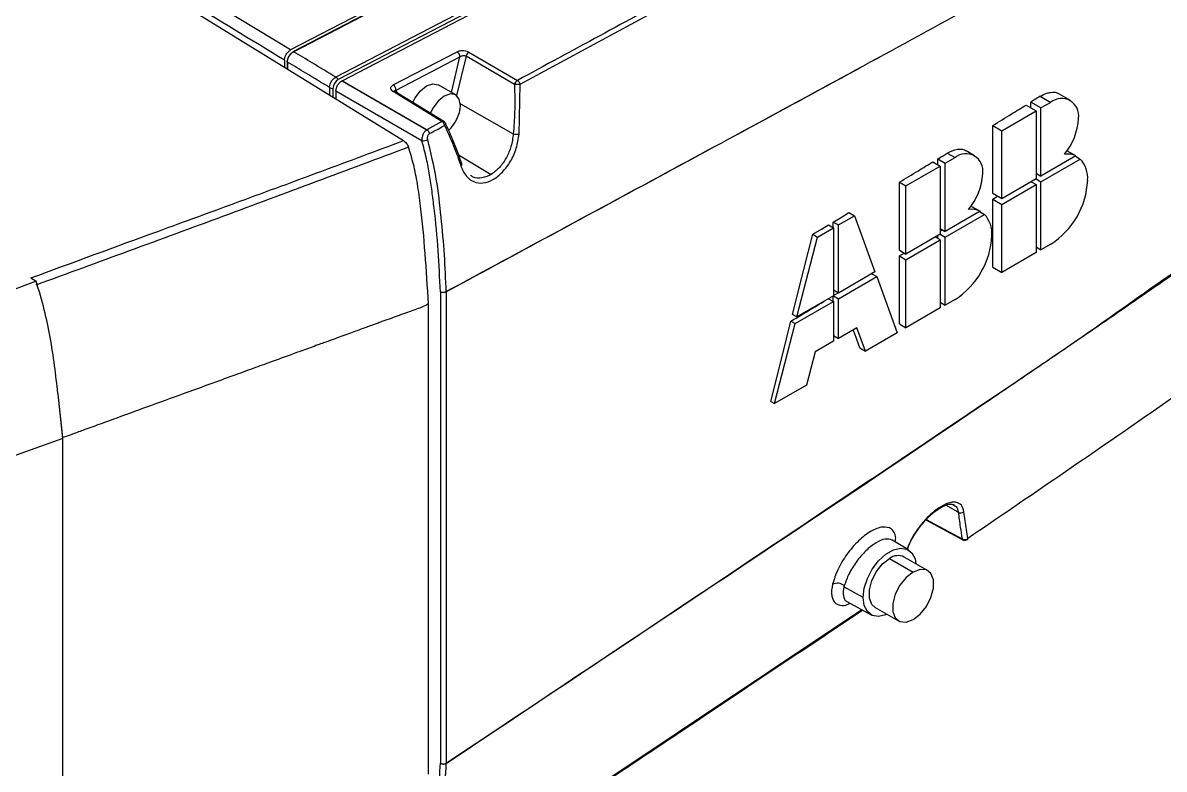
# Model space of a CAD drawing. Header units: millimetres. Extents: x -356 to 237, y 0 to 365.
# Drawn here: x -208.95 to -203.54, y 265.22 to 268.76 of the extents above; entities that cross this region are included whole.
import ezdxf

# ---------------------------------------------------------------- set-up
doc = ezdxf.new("R2010")
doc.units = ezdxf.units.MM

msp = doc.modelspace()

# ---------------------------------------------------------------- linework, layer by layer
at = {"color": 7, "linetype": 'Continuous', "lineweight": 25}
for p, q in [((-202.9495, 270.8507), (-207.4675, 268.4998)), ((-202.937, 270.839), (-207.455, 268.4881)), ((-207.4373, 268.483), (-202.9379, 270.8206)), ((-207.667, 268.6204), (-205.2348, 269.886)), ((-205.961, 269.5234), (-207.6809, 268.6285)), ((-205.9509, 269.5143), (-207.6675, 268.6211)), ((-206.5935, 268.4661), (-204.8231, 269.4258)), ((-208.5617, 269.0741), (-207.1462, 268.1989)), ((-207.6809, 268.6285), (-208.1899, 268.9369)), ((-207.6667, 268.6206), (-207.6675, 268.6211)), ((-207.1945, 268.4628), (-206.8918, 268.62)), ((-207.7101, 268.5795), (-207.7101, 268.5475)), ((-207.6967, 268.5721), (-207.6967, 268.5392)), ((-207.6962, 268.5715), (-207.6962, 268.5389)), ((-207.1815, 268.4384), (-206.8789, 268.5957)), ((-206.9193, 268.4272), (-206.8789, 268.5957)), ((-206.8498, 268.5994), (-206.8947, 268.4126)), ((-206.6202, 268.4653), (-206.8498, 268.5994)), ((-206.8359, 268.6185), (-206.6062, 268.4845)), ((-207.0364, 268.2496), (-207.4387, 268.4823)), ((-207.4373, 268.483), (-207.035, 268.2504)), ((-206.8988, 268.4154), (-206.9823, 268.4636)), ((-206.5987, 268.23), (-206.5935, 268.4661)), ((-207.4974, 268.4513), (-207.4974, 268.416)), ((-207.4803, 268.4457), (-207.4803, 268.4054)), ((-207.4665, 268.4341), (-207.4665, 268.3969)), ((-207.0585, 268.1981), (-207.4665, 268.4341)), ((-207.1958, 268.4315), (-207.1972, 268.4324)), ((-206.964, 268.2893), (-207.1958, 268.4315)), ((-207.1865, 268.432), (-207.1871, 268.4324)), ((-206.9547, 268.2897), (-207.1865, 268.432)), ((-207.1815, 268.4384), (-207.1793, 268.4276)), ((-204.1287, 268.4092), (-204.0789, 268.3804)), ((-203.9863, 268.3896), (-204.0405, 268.4209)), ((-206.8766, 268.3732), (-206.6259, 268.2317)), ((-204.1963, 268.3676), (-204.1487, 268.3401)), ((-204.1738, 268.3546), (-204.1738, 268.3815)), ((-204.1255, 268.3536), (-204.1738, 268.3815)), ((-204.0789, 268.3804), (-204.1255, 268.3536)), ((-204.1255, 268.0311), (-204.1255, 268.3536)), ((-204.3116, 268.2461), (-204.1487, 268.3401)), ((-204.1487, 268.3401), (-204.1487, 268.0176)), ((-207.0364, 268.2496), (-207.035, 268.2504)), ((-206.964, 268.2893), (-207.035, 268.2504)), ((-206.9542, 268.2894), (-206.9547, 268.2897)), ((-204.3544, 267.9483), (-204.3544, 268.2708)), ((-204.3544, 268.2708), (-204.3116, 268.2461)), ((-204.3116, 267.9236), (-204.3116, 268.2461)), ((-204.5695, 268.1397), (-204.5327, 268.1185)), ((-204.4402, 268.1276), (-204.4805, 268.1509)), ((-203.9602, 268.1265), (-204.0024, 268.1508)), ((-206.8852, 268.1319), (-206.7301, 268.0392)), ((-204.6376, 268.0984), (-204.6026, 268.0781)), ((-204.6149, 268.0853), (-204.6149, 268.1121)), ((-204.6149, 268.1121), (-204.5793, 268.0916)), ((-204.5793, 268.0916), (-204.5327, 268.1185)), ((-204.5793, 267.7691), (-204.5793, 268.0916)), ((-203.9602, 268.1265), (-204.1255, 268.0311)), ((-204.1255, 268.0042), (-203.9393, 268.1117)), ((-203.9625, 268.1251), (-203.9393, 268.1117)), ((-204.7655, 267.9841), (-204.6026, 268.0781)), ((-204.6026, 268.0781), (-204.6026, 267.7556)), ((-204.1487, 268.0445), (-204.1255, 268.0311)), ((-204.7966, 267.6796), (-204.7966, 268.0021)), ((-204.7966, 268.0021), (-204.7655, 267.9841)), ((-204.7655, 267.6616), (-204.7655, 267.9841)), ((-204.1487, 268.0176), (-204.3116, 267.9236)), ((-204.3116, 267.8967), (-204.1487, 267.9908)), ((-204.172, 268.0042), (-204.1487, 267.9908)), ((-204.1487, 268.0176), (-204.1255, 268.0042)), ((-204.1487, 267.9908), (-204.1487, 267.6683)), ((-204.1255, 267.6817), (-204.1255, 268.0042)), ((-204.3116, 267.9236), (-204.3544, 267.9483)), ((-204.3544, 267.9214), (-204.3318, 267.9352)), ((-204.3544, 267.5989), (-204.3544, 267.9214)), ((-204.3544, 267.9214), (-204.3116, 267.8967)), ((-204.4141, 267.8645), (-204.5793, 267.7691)), ((-204.454, 267.8875), (-204.4141, 267.8645)), ((-204.4164, 267.8631), (-204.3931, 267.8497)), ((-204.3116, 267.5742), (-204.3116, 267.8967)), ((-205.1097, 267.7864), (-205.1097, 267.8133)), ((-205.1097, 267.8133), (-205.0855, 267.7994)), ((-205.0855, 267.7994), (-205.0098, 267.843)), ((-205.0356, 267.8579), (-205.0098, 267.843)), ((-205.0098, 267.843), (-204.9121, 267.577)), ((-204.5793, 267.7422), (-204.3931, 267.8497)), ((-205.2066, 267.7551), (-205.1844, 267.7423)), ((-205.1844, 267.7423), (-205.1087, 267.7859)), ((-205.1324, 267.7996), (-205.1087, 267.7859)), ((-205.1087, 267.7859), (-205.1087, 267.4634)), ((-205.0855, 267.4769), (-205.0855, 267.7994)), ((-204.6026, 267.7556), (-204.7655, 267.6616)), ((-204.6026, 267.7825), (-204.5793, 267.7691)), ((-204.6026, 267.7703), (-204.5922, 267.7766)), ((-204.6026, 267.7556), (-204.5793, 267.7422)), ((-205.2821, 267.3633), (-205.1844, 267.7423)), ((-204.7655, 267.6347), (-204.6026, 267.7288)), ((-204.6026, 267.7288), (-204.6258, 267.7422)), ((-204.6149, 267.7359), (-204.6149, 267.7485)), ((-204.6026, 267.7288), (-204.6026, 267.4063)), ((-204.5793, 267.4197), (-204.5793, 267.7422)), ((-204.0789, 267.7086), (-204.1255, 267.6817)), ((-204.7966, 267.6796), (-204.7655, 267.6616)), ((-204.7966, 267.6527), (-204.7739, 267.6665)), ((-204.7966, 267.3302), (-204.7966, 267.6527)), ((-204.7966, 267.6527), (-204.7655, 267.6347)), ((-204.1487, 267.6683), (-204.3116, 267.5742)), ((-204.1487, 267.6951), (-204.1255, 267.6817)), ((-204.7655, 267.3122), (-204.7655, 267.6347)), ((-204.3544, 267.5989), (-204.3116, 267.5742)), ((-208.9122, 267.5484), (-208.8865, 267.5326)), ((-204.9121, 267.577), (-205.0855, 267.4769)), ((-205.0855, 267.45), (-204.9039, 267.5548)), ((-204.9272, 267.5682), (-204.9039, 267.5548)), ((-204.9039, 267.5548), (-204.8062, 267.2887)), ((-208.8865, 267.5326), (-209.5154, 267.2987)), ((-205.0855, 267.4769), (-205.1087, 267.4903)), ((-206.9715, 267.4825), (-206.9715, 267.482)), ((-206.9436, 267.4823), (-206.9436, 265.2491)), ((-205.2903, 267.3318), (-205.1087, 267.4366)), ((-205.1087, 267.4634), (-205.2821, 267.3633)), ((-205.132, 267.45), (-205.1087, 267.4366)), ((-205.1097, 267.4371), (-205.1097, 267.4629)), ((-205.1088, 267.4634), (-205.0855, 267.45)), ((-205.1087, 267.4645), (-205.0869, 267.4777)), ((-205.1087, 267.4366), (-205.1087, 267.2484)), ((-205.0855, 267.2619), (-205.0855, 267.45)), ((-204.6026, 267.4331), (-204.5793, 267.4197)), ((-204.5327, 267.4466), (-204.5793, 267.4197)), ((-207.0278, 265.1965), (-207.0278, 267.4254)), ((-204.6026, 267.4063), (-204.7655, 267.3122)), ((-205.388, 266.9528), (-205.2903, 267.3318)), ((-205.3104, 267.3434), (-205.2903, 267.3318)), ((-205.2821, 267.3633), (-205.3024, 267.375)), ((-204.7966, 267.3302), (-204.7655, 267.3122)), ((-205.1087, 267.2753), (-205.0855, 267.2619)), ((-204.9982, 267.3122), (-205.0855, 267.2619)), ((-204.9575, 267.2014), (-204.9982, 267.3122)), ((-204.8062, 267.2887), (-204.9575, 267.2014)), ((-205.1087, 267.2484), (-205.196, 267.198)), ((-204.9843, 267.2169), (-204.9575, 267.2014)), ((-205.196, 267.198), (-205.2368, 267.0402)), ((-208.7597, 266.7878), (-208.783, 266.9977)), ((-208.7597, 266.7917), (-208.783, 266.9977)), ((-205.2368, 267.0402), (-205.388, 266.9528)), ((-205.4062, 266.9633), (-205.388, 266.9528)), ((-208.76, 266.788), (-209.3598, 266.5721)), ((-208.76, 264.1261), (-208.76, 266.788)), ((-208.7597, 266.7878), (-208.7597, 266.7917)), ((-208.7597, 264.126), (-208.7597, 266.7878)), ((-204.5177, 266.4386), (-204.5769, 266.4713)), ((-204.5416, 266.4729), (-204.5388, 266.4714)), ((-204.6706, 266.4021), (-204.4955, 266.3071)), ((-204.669, 266.4037), (-204.4991, 266.3116)), ((-204.4719, 266.3141), (-204.4905, 266.4407)), ((-204.7529, 266.2596), (-204.8302, 266.3065)), ((-204.4967, 266.3079), (-204.4955, 266.3071)), ((-204.8427, 266.219), (-204.7314, 266.1547)), ((-204.6625, 266.1615), (-204.7738, 266.2258)), ((-205.0575, 266.0901), (-205.0589, 266.0846)), ((-204.9682, 266.034), (-205.0589, 266.0846)), ((-204.9743, 265.9763), (-206.5947, 264.8941)), ((-205.0449, 266.015), (-204.9304, 265.9521)), ((-204.9116, 265.9872), (-204.8002, 265.9229)), ((-206.9715, 265.2488), (-206.9715, 265.2483))]:
    msp.add_line(p, q, dxfattribs=at)
at = {"color": 7, "linetype": 'Continuous', "lineweight": 25, "flags": 128}
for points in [[(-207.1011, 268.3796), (-207.0905, 268.4011), (-207.0657, 268.4346), (-207.0364, 268.4582), (-207.0071, 268.4684), (-206.9823, 268.4636)], [(-206.8763, 268.3658), (-206.8822, 268.3962), (-206.8988, 268.4153), (-206.9236, 268.4202), (-206.9529, 268.41), (-206.9822, 268.3863), (-207.007, 268.3528), (-207.0186, 268.329)], [(-206.9537, 268.289), (-206.954, 268.2893), (-206.9542, 268.2894)], [(-205.1097, 267.8133), (-205.0682, 267.8383), (-205.0356, 267.8579)], [(-205.3024, 267.375), (-205.2487, 267.5878), (-205.2066, 267.7551)], [(-205.2066, 267.7551), (-205.1651, 267.78), (-205.1324, 267.7996)], [(-206.9715, 267.482), (-206.9715, 266.2314), (-206.9715, 265.2488)], [(-205.4062, 266.9633), (-205.3526, 267.1761), (-205.3104, 267.3434)], [(-204.9843, 267.2169), (-205.0067, 267.2787), (-205.0152, 267.3024)], [(-204.9682, 266.034), (-204.9631, 266.0778), (-204.9483, 266.1239), (-204.9249, 266.1686), (-204.8949, 266.2082), (-204.8606, 266.2396), (-204.8248, 266.2603), (-204.7906, 266.2684), (-204.7605, 266.2635), (-204.7371, 266.2458), (-204.7223, 266.2169), (-204.7179, 266.1935)], [(-204.9116, 265.9872), (-204.9271, 266.0015), (-204.9387, 266.0316), (-204.9387, 266.0706), (-204.9271, 266.114), (-204.9053, 266.1565), (-204.876, 266.193), (-204.8427, 266.219)], [(-204.7314, 266.1547), (-204.7647, 266.1287), (-204.794, 266.0922), (-204.8157, 266.0498), (-204.8273, 266.0064), (-204.8273, 265.9673), (-204.8157, 265.9372), (-204.794, 265.9199), (-204.7647, 265.9172), (-204.7314, 265.9297)], [(-204.7314, 265.9297), (-204.698, 265.9557), (-204.6687, 265.9922), (-204.647, 266.0347), (-204.6354, 266.0781), (-204.6354, 266.1171), (-204.647, 266.1472), (-204.6687, 266.1646), (-204.698, 266.1672), (-204.7314, 266.1547)], [(-204.8556, 265.9549), (-204.8606, 265.9527), (-204.8949, 265.9446), (-204.9249, 265.9495), (-204.9483, 265.9672), (-204.9631, 265.9961), (-204.9682, 266.034)]]:
    msp.add_lwpolyline(points, dxfattribs=at)
at = {"color": 7, "linetype": 'Continuous', "lineweight": 25}
for centre, radius, start, end in [((-206.908, 268.5958), 0.0291, 359.7775, 56.3514), ((-206.8194, 268.5919), 0.0313, 121.7072, 166.2456), ((-207.4283, 268.4435), 0.052, 120.8195, 177.5481), ((-207.4946, 268.4583), 0.0495, 36.9353, 56.823), ((-207.2106, 268.4385), 0.0291, 359.7574, 56.3715), ((-206.5898, 268.4579), 0.0313, 121.6927, 166.2467), ((-207.473, 268.4971), 0.0519, 241.902, 261.9253), ((-207.1921, 268.4236), 0.0102, 60.3588, 119.7481), ((-207.1907, 268.4236), 0.0094, 62.9567, 122.7287), ((-207.0463, 268.3747), 0.1702, 311.7709, 356.99), ((-204.0278, 268.3178), 0.0809, 350.7841, 129.2048), ((-204.2323, 268.3181), 0.2846, 319.8765, 357.3396), ((-207.0505, 268.226), 0.0289, 12.5669, 57.5385), ((-206.9589, 268.2811), 0.00963, 63.7429, 121.9424), ((-207.0547, 268.2443), 0.0463, 265.3102, 300.5839), ((-206.6084, 268.2936), 0.0644, 254.2106, 278.6108), ((-204.4816, 268.0558), 0.0809, 350.7862, 129.2027), ((-204.0011, 268.0396), 0.096, 64.795, 98.1127), ((-206.8808, 268.0875), 0.0116, 306.738, 4.2008), ((-204.0417, 268.0198), 0.1376, 356.3013, 41.9082), ((-204.6862, 268.0561), 0.2847, 319.8789, 357.3382), ((-204.2833, 268.0281), 0.3794, 302.6048, 357.3948), ((-204.4549, 267.7777), 0.0959, 64.7783, 98.1293), ((-204.4955, 267.7578), 0.1376, 356.2998, 41.9113), ((-204.7372, 267.7662), 0.3794, 302.6062, 357.3942), ((-206.9584, 267.5107), 0.0311, 245.0656, 298.5126), ((-204.5054, 266.4576), 0.0226, 237.2128, 311.5045), ((-204.4911, 266.3141), 0.00837, 197.8418, 228.4535), ((-204.8028, 266.167), 0.0656, 63.7995, 127.5143), ((-205.0905, 266.0482), 0.0534, 51.8283, 115.0516), ((-206.9579, 265.2758), 0.0302, 243.1698, 298.2357)]:
    msp.add_arc(centre, radius, start, end, dxfattribs=at)
for points, knots in [([(-202.0393, 268.7037), (-202.0186, 268.7475), (-201.9775, 268.8348), (-201.9262, 268.9695), (-201.8834, 269.1046), (-201.8505, 269.2386), (-201.8274, 269.3696), (-201.8146, 269.496), (-201.8124, 269.6163), (-201.8202, 269.7287), (-201.8389, 269.832), (-201.8678, 269.9249), (-201.9064, 270.0063), (-201.955, 270.0751), (-202.0129, 270.1301), (-202.0793, 270.1707), (-202.1534, 270.1958), (-202.2338, 270.2052), (-202.3193, 270.1995), (-202.4089, 270.1788), (-202.5012, 270.1428), (-202.5958, 270.0932), (-202.6913, 270.0299), (-202.7949, 269.9466), (-202.9048, 269.8425), (-203.0116, 269.7162), (-203.1297, 269.6045), (-203.2506, 269.5102), (-203.3773, 269.439), (-203.4995, 269.3686), (-203.6219, 269.2986), (-204.0546, 269.0526), (-204.8052, 268.6394), (-205.8735, 268.0612), (-206.5872, 267.6758), (-206.9436, 267.4833)], [0, 0, 0, 0, 0.020104, 0.04006, 0.059823, 0.078903, 0.097323, 0.115026, 0.131619, 0.147206, 0.161767, 0.175114, 0.187475, 0.199036, 0.209872, 0.220425, 0.231105, 0.242104, 0.253816, 0.266506, 0.280141, 0.294876, 0.310793, 0.32762, 0.35002, 0.37356, 0.396215, 0.417404, 0.437018, 0.456486, 0.476009, 0.49556, 0.663191, 0.831785, 1, 1, 1, 1]), ([(-202.0409, 268.7045), (-202.0203, 268.7482), (-201.9793, 268.8352), (-201.9282, 268.9696), (-201.8855, 269.1042), (-201.8526, 269.2378), (-201.8296, 269.3685), (-201.8168, 269.4946), (-201.8146, 269.6145), (-201.8223, 269.7267), (-201.8409, 269.8298), (-201.8696, 269.9225), (-201.9081, 270.0038), (-201.9565, 270.0726), (-202.0142, 270.1276), (-202.0803, 270.1683), (-202.1542, 270.1936), (-202.2344, 270.2032), (-202.3197, 270.1977), (-202.4092, 270.1771), (-202.5014, 270.1413), (-202.5959, 270.0919), (-202.6912, 270.0287), (-202.786, 269.9526), (-202.8803, 269.8652), (-202.9687, 269.7662), (-203.0592, 269.6688), (-203.1553, 269.5835), (-203.2522, 269.51), (-203.4505, 269.3956), (-203.9644, 269.1025), (-204.8052, 268.6388), (-205.8736, 268.0606), (-206.5872, 267.6749), (-206.9436, 267.4823)], [0, 0, 0, 0, 0.02006, 0.039972, 0.05969, 0.078727, 0.097106, 0.114773, 0.131335, 0.146895, 0.161434, 0.174768, 0.187117, 0.19867, 0.209498, 0.220041, 0.230707, 0.241691, 0.253386, 0.266056, 0.279674, 0.294394, 0.310295, 0.32711, 0.344896, 0.36363, 0.382253, 0.400121, 0.416942, 0.432698, 0.495152, 0.662904, 0.831637, 1, 1, 1, 1]), ([(-204.8361, 269.4455), (-205.1663, 269.2659), (-205.7561, 268.9451), (-206.3464, 268.6253), (-206.6062, 268.4845)], [0, 0, 0, 0, 0.559827, 1, 1, 1, 1]), ([(-207.7101, 268.5795), (-207.8682, 268.6764), (-208.1492, 268.8487), (-208.4344, 269.0142), (-208.5592, 269.0866)], [0, 0, 0, 0, 0.562306, 1, 1, 1, 1]), ([(-206.9436, 265.2491), (-206.518, 265.5328), (-205.6668, 266.1003), (-204.6399, 266.7894), (-203.862, 267.3131), (-203.4748, 267.5951), (-203.2111, 267.7621), (-203.0787, 267.8204), (-202.9443, 267.8399), (-202.8124, 267.8767), (-202.6818, 267.9438), (-202.5449, 268.0397), (-202.4058, 268.1679), (-202.2702, 268.3266), (-202.1453, 268.5066), (-202.076, 268.6379), (-202.0409, 268.7045)], [0, 0, 0, 0, 0.252935, 0.505913, 0.611604, 0.716705, 0.742596, 0.765979, 0.787489, 0.80948, 0.833382, 0.859691, 0.891953, 0.926647, 0.962769, 1, 1, 1, 1]), ([(-206.9436, 265.2482), (-206.5182, 265.5321), (-205.6674, 266.1), (-204.763, 266.7026), (-204.2348, 267.062), (-204.077, 267.1694), (-203.9197, 267.2769), (-203.7628, 267.3843), (-203.6067, 267.4923), (-203.4506, 267.5992), (-203.3031, 267.7076), (-203.161, 267.7848), (-203.0303, 267.8301), (-202.9087, 267.8431), (-202.7902, 267.8854), (-202.6711, 267.9483), (-202.5413, 268.0404), (-202.4053, 268.1657), (-202.2693, 268.3248), (-202.144, 268.5052), (-202.0745, 268.6368), (-202.0393, 268.7037)], [0, 0, 0, 0, 0.2528434, 0.5057268, 0.5372389, 0.568694, 0.6000864, 0.6314194, 0.6626991, 0.6939411, 0.7249549, 0.7531395, 0.7735431, 0.7928955, 0.8132606, 0.8352959, 0.8593657, 0.8916947, 0.9264666, 0.9626746, 1, 1, 1, 1]), ([(-207.7101, 268.5795), (-207.71, 268.5818), (-207.7098, 268.5865), (-207.708, 268.5936), (-207.7053, 268.6008), (-207.7016, 268.6079), (-207.697, 268.6146), (-207.6906, 268.6221), (-207.6846, 268.626), (-207.6809, 268.6285)], [0, 0, 0, 0, 0.11493, 0.239015, 0.3697062, 0.5032596, 0.6418225, 0.77554, 1, 1, 1, 1]), ([(-207.6967, 268.5721), (-207.6961, 268.5771), (-207.6949, 268.588), (-207.6876, 268.602), (-207.6788, 268.6133), (-207.672, 268.6181), (-207.6689, 268.6203)], [0, 0, 0, 0, 0.258075, 0.567223, 0.802972, 1, 1, 1, 1]), ([(-207.6962, 268.5715), (-207.6961, 268.5737), (-207.6958, 268.5785), (-207.694, 268.5856), (-207.6914, 268.5928), (-207.6877, 268.5998), (-207.6833, 268.6063), (-207.6783, 268.612), (-207.6729, 268.6169), (-207.6689, 268.6193), (-207.667, 268.6204)], [0, 0, 0, 0, 0.114596, 0.238888, 0.368782, 0.502925, 0.635589, 0.765188, 0.88736, 1, 1, 1, 1]), ([(-207.6689, 268.6203), (-207.6686, 268.6205), (-207.6682, 268.6207), (-207.6677, 268.621), (-207.6675, 268.6211)], [0, 0, 0, 0, 0.562892, 1, 1, 1, 1]), ([(-207.4675, 268.4998), (-207.5047, 268.5224), (-207.5711, 268.5628), (-207.6377, 268.6028), (-207.667, 268.6204)], [0, 0, 0, 0, 0.560639, 1, 1, 1, 1]), ([(-206.8918, 268.62), (-206.8872, 268.6218), (-206.8769, 268.6258), (-206.8612, 268.626), (-206.8469, 268.6238), (-206.8393, 268.6202), (-206.8359, 268.6185)], [0, 0, 0, 0, 0.258329, 0.565573, 0.801268, 1, 1, 1, 1]), ([(-207.4974, 268.4513), (-207.5345, 268.4738), (-207.6007, 268.5141), (-207.667, 268.5539), (-207.6962, 268.5715)], [0, 0, 0, 0, 0.560507, 1, 1, 1, 1]), ([(-206.8789, 268.5957), (-206.8763, 268.5973), (-206.8717, 268.6002), (-206.865, 268.6018), (-206.86, 268.6021), (-206.8562, 268.6017), (-206.8527, 268.6009), (-206.8507, 268.5999), (-206.8498, 268.5994)], [0, 0, 0, 0, 0.293305, 0.524433, 0.658025, 0.782532, 0.896625, 1, 1, 1, 1]), ([(-207.4974, 268.4513), (-207.4971, 268.4545), (-207.4962, 268.4615), (-207.4922, 268.4721), (-207.4858, 268.483), (-207.4777, 268.4929), (-207.4706, 268.4977), (-207.4675, 268.4998)], [0, 0, 0, 0, 0.162611, 0.358298, 0.570024, 0.806661, 1, 1, 1, 1]), ([(-207.4665, 268.4341), (-207.466, 268.439), (-207.4647, 268.45), (-207.4575, 268.4639), (-207.4487, 268.4753), (-207.4418, 268.4801), (-207.4387, 268.4823)], [0, 0, 0, 0, 0.258025, 0.567204, 0.803008, 1, 1, 1, 1]), ([(-207.4387, 268.4823), (-207.4384, 268.4824), (-207.438, 268.4827), (-207.4375, 268.4829), (-207.4373, 268.483)], [0, 0, 0, 0, 0.563123, 1, 1, 1, 1]), ([(-207.1972, 268.4324), (-207.2002, 268.4348), (-207.2058, 268.4392), (-207.2075, 268.45), (-207.2023, 268.4581), (-207.1972, 268.4611), (-207.1945, 268.4628)], [0, 0, 0, 0, 0.2914, 0.543673, 0.756694, 1, 1, 1, 1]), ([(-206.6202, 268.4653), (-206.6192, 268.4215), (-206.6174, 268.3435), (-206.6233, 268.2657), (-206.6259, 268.2317)], [0, 0, 0, 0, 0.562249, 1, 1, 1, 1]), ([(-206.5935, 268.4661), (-206.5957, 268.4658), (-206.6007, 268.465), (-206.6079, 268.4647), (-206.6146, 268.4648), (-206.6185, 268.4652), (-206.6202, 268.4653)], [0, 0, 0, 0, 0.251599, 0.565286, 0.804972, 1, 1, 1, 1]), ([(-206.6062, 268.4845), (-206.6046, 268.4834), (-206.6012, 268.481), (-206.5976, 268.4761), (-206.5949, 268.471), (-206.594, 268.4677), (-206.5935, 268.4661)], [0, 0, 0, 0, 0.255168, 0.548593, 0.782874, 1, 1, 1, 1]), ([(-207.188, 268.432), (-207.1881, 268.4325), (-207.1883, 268.4341), (-207.1861, 268.4371), (-207.1833, 268.4379), (-207.1815, 268.4384)], [0, 0, 0, 0, 0.158385, 0.452741, 1, 1, 1, 1]), ([(-204.1287, 268.4092), (-204.1371, 268.404), (-204.1521, 268.3948), (-204.1672, 268.3855), (-204.1738, 268.3815)], [0, 0, 0, 0, 0.559962, 1, 1, 1, 1]), ([(-204.1287, 268.4092), (-204.1186, 268.4147), (-204.1032, 268.4231), (-204.073, 268.4296), (-204.0497, 268.4293), (-204.0392, 268.4201), (-204.0392, 268.4201)], [0, 0, 0, 0, 0.362314, 0.555241, 0.999544, 1, 1, 1, 1]), ([(-204.3544, 268.2708), (-204.3247, 268.289), (-204.2719, 268.3212), (-204.2193, 268.3535), (-204.1963, 268.3676)], [0, 0, 0, 0, 0.56446, 1, 1, 1, 1]), ([(-207.0364, 268.2496), (-207.0398, 268.2469), (-207.0454, 268.2425), (-207.0508, 268.2344), (-207.055, 268.226), (-207.0577, 268.2168), (-207.0592, 268.207), (-207.0587, 268.2012), (-207.0585, 268.1981)], [0, 0, 0, 0, 0.225179, 0.356092, 0.496771, 0.702227, 0.84242, 1, 1, 1, 1]), ([(-207.0223, 268.2323), (-207.009, 268.2395), (-206.9854, 268.2525), (-206.9617, 268.2654), (-206.9513, 268.2711)], [0, 0, 0, 0, 0.559948, 1, 1, 1, 1]), ([(-206.9513, 268.2711), (-206.9519, 268.2732), (-206.9532, 268.2774), (-206.9565, 268.2826), (-206.9601, 268.2867), (-206.9628, 268.2885), (-206.964, 268.2893)], [0, 0, 0, 0, 0.2802603, 0.5794782, 0.8031752, 1, 1, 1, 1]), ([(-206.9466, 268.28), (-206.9472, 268.2812), (-206.9482, 268.2837), (-206.9509, 268.287), (-206.9531, 268.2886), (-206.9542, 268.2894)], [0, 0, 0, 0, 0.320601, 0.674629, 1, 1, 1, 1]), ([(-206.9476, 268.2819), (-206.9471, 268.2806), (-206.9462, 268.2781), (-206.9483, 268.2743), (-206.9503, 268.2722), (-206.9513, 268.2711)], [0, 0, 0, 0, 0.305263, 0.621925, 1, 1, 1, 1]), ([(-206.9513, 268.2711), (-206.9368, 268.2389), (-206.9082, 268.1757), (-206.8852, 268.1103), (-206.8739, 268.0782)], [0, 0, 0, 0, 0.509564, 1, 1, 1, 1]), ([(-206.8692, 268.0884), (-206.8794, 268.1171), (-206.9023, 268.1822), (-206.9308, 268.2451), (-206.9468, 268.2803)], [0, 0, 0, 0, 0.441587, 1, 1, 1, 1]), ([(-208.9122, 267.5484), (-208.7117, 267.622), (-208.3815, 267.7433), (-207.9215, 267.9112), (-207.5332, 268.0543), (-207.2751, 268.1507), (-207.1462, 268.1989)], [0, 0, 0, 0, 0.34037, 0.560745, 0.780668, 1, 1, 1, 1]), ([(-207.1462, 268.1989), (-207.1438, 268.1971), (-207.1386, 268.1935), (-207.1322, 268.186), (-207.1265, 268.1775), (-207.1239, 268.1711), (-207.1226, 268.1679)], [0, 0, 0, 0, 0.228312, 0.480569, 0.739271, 1, 1, 1, 1]), ([(-206.9715, 267.4825), (-206.9744, 267.5475), (-206.9801, 267.68), (-206.9956, 267.8388), (-207.0106, 267.9581), (-207.0219, 268.0363), (-207.0368, 268.1164), (-207.051, 268.1699), (-207.0585, 268.1981)], [0, 0, 0, 0, 0.27044, 0.550779, 0.661971, 0.769833, 0.878968, 1, 1, 1, 1]), ([(-207.0312, 268.2044), (-207.0316, 268.2074), (-207.0326, 268.2134), (-207.0308, 268.2217), (-207.0274, 268.2284), (-207.0239, 268.231), (-207.0223, 268.2323)], [0, 0, 0, 0, 0.289872, 0.585219, 0.80369, 1, 1, 1, 1]), ([(-206.9436, 267.4833), (-206.946, 267.5416), (-206.9508, 267.6593), (-206.9675, 267.8372), (-206.9877, 268.0206), (-207.0164, 268.1421), (-207.0312, 268.2044)], [0, 0, 0, 0, 0.2403194, 0.4856263, 0.7364065, 1, 1, 1, 1]), ([(-206.8739, 268.0782), (-206.867, 268.062), (-206.854, 268.0319), (-206.8153, 268.001), (-206.7675, 267.9948), (-206.7189, 268.0128), (-206.674, 268.0495), (-206.6365, 268.1011), (-206.6087, 268.1626), (-206.602, 268.2076), (-206.5987, 268.23)], [0, 0, 0, 0, 0.1163242, 0.2168422, 0.3149716, 0.4252889, 0.5537402, 0.6975223, 0.8491582, 1, 1, 1, 1]), ([(-206.6259, 268.2317), (-206.6286, 268.2113), (-206.6338, 268.172), (-206.6573, 268.1179), (-206.688, 268.0715), (-206.7166, 268.0495), (-206.7301, 268.0392)], [0, 0, 0, 0, 0.271265, 0.523825, 0.776114, 1, 1, 1, 1]), ([(-207.1226, 268.1679), (-207.416, 268.058), (-208.0035, 267.8379), (-208.5926, 267.6223), (-208.8875, 267.5144)], [0, 0, 0, 0, 0.499456, 1, 1, 1, 1]), ([(-207.0278, 267.4254), (-207.0328, 267.5052), (-207.0424, 267.6597), (-207.0588, 267.8493), (-207.0788, 267.9902), (-207.0964, 268.084), (-207.1143, 268.1413), (-207.1226, 268.1679)], [0, 0, 0, 0, 0.3195559, 0.6188165, 0.7605392, 0.8883615, 1, 1, 1, 1]), ([(-204.6149, 268.1121), (-204.6064, 268.1173), (-204.5913, 268.1265), (-204.5762, 268.1357), (-204.5695, 268.1397)], [0, 0, 0, 0, 0.560018, 1, 1, 1, 1]), ([(-204.5695, 268.1397), (-204.5543, 268.1472), (-204.5266, 268.1608), (-204.4894, 268.1601), (-204.4794, 268.1503), (-204.4794, 268.1503)], [0, 0, 0, 0, 0.553229, 0.999572, 1, 1, 1, 1]), ([(-204.7966, 268.0021), (-204.7666, 268.0202), (-204.7136, 268.0523), (-204.6606, 268.0844), (-204.6376, 268.0984)], [0, 0, 0, 0, 0.566179, 1, 1, 1, 1]), ([(-206.7301, 268.0392), (-206.7443, 268.0322), (-206.7709, 268.0191), (-206.8091, 268.0197), (-206.8238, 268.0316), (-206.8276, 268.0347)], [0, 0, 0, 0, 0.459114, 0.858883, 1, 1, 1, 1]), ([(-208.7834, 267.0012), (-208.7885, 267.045), (-208.799, 267.134), (-208.8191, 267.2663), (-208.8467, 267.4002), (-208.873, 267.4876), (-208.8865, 267.5326)], [0, 0, 0, 0, 0.244185, 0.495635, 0.740185, 1, 1, 1, 1]), ([(-202.7511, 267.5123), (-203.0344, 267.3105), (-203.6037, 266.9049), (-204.1816, 266.5117), (-204.4719, 266.3141)], [0, 0, 0, 0, 0.497607, 1, 1, 1, 1]), ([(-206.9436, 267.4823), (-206.9457, 267.4813), (-206.95, 267.4793), (-206.9574, 267.4785), (-206.9649, 267.4791), (-206.9694, 267.481), (-206.9715, 267.482)], [0, 0, 0, 0, 0.235184, 0.497296, 0.760898, 1, 1, 1, 1]), ([(-206.9436, 267.4833), (-206.9436, 267.4831), (-206.9436, 267.4828), (-206.9436, 267.4824), (-206.9436, 267.4823)], [0, 0, 0, 0, 0.562471, 1, 1, 1, 1]), ([(-205.3104, 267.3434), (-205.2771, 267.3633), (-205.2247, 267.3948), (-205.1722, 267.4263), (-205.1529, 267.4379)], [0, 0, 0, 0, 0.632913, 1, 1, 1, 1]), ([(-207.0278, 267.4254), (-207.0389, 267.4195), (-207.0598, 267.4085), (-207.0941, 267.3976), (-207.1287, 267.3844), (-207.1662, 267.371), (-207.205, 267.3568), (-207.2366, 267.3454), (-207.2619, 267.3362), (-207.2819, 267.3289), (-207.3047, 267.3206), (-207.3304, 267.3113), (-207.359, 267.3009), (-207.3904, 267.2895), (-207.4247, 267.2771), (-207.4608, 267.2639), (-207.5037, 267.2483), (-207.5579, 267.2286), (-207.6215, 267.2055), (-207.6918, 267.1799), (-207.7663, 267.1529), (-207.8505, 267.1222), (-207.9825, 267.0743), (-208.1481, 267.0141), (-208.3333, 266.9467), (-208.4769, 266.8945), (-208.5838, 266.8556), (-208.6587, 266.8284), (-208.7153, 266.8078), (-208.7469, 266.7963), (-208.7597, 266.7917)], [0, 0, 0, 0, 0.020419, 0.038292, 0.058367, 0.080691, 0.103071, 0.125506, 0.13538, 0.146902, 0.160075, 0.174897, 0.191368, 0.209489, 0.22926, 0.25068, 0.272078, 0.303392, 0.344623, 0.382054, 0.425061, 0.473647, 0.527811, 0.653405, 0.760241, 0.848317, 0.902065, 0.945262, 0.977906, 1, 1, 1, 1]), ([(-208.783, 266.9977), (-208.783, 266.9983), (-208.7832, 266.9994), (-208.7833, 267.0006), (-208.7834, 267.0012)], [0, 0, 0, 0, 0.500692, 1, 1, 1, 1]), ([(-204.4905, 266.4407), (-204.4932, 266.4519), (-204.4982, 266.4732), (-204.5317, 266.4894), (-204.5714, 266.4809), (-204.6152, 266.457), (-204.6608, 266.4182), (-204.7033, 266.3688), (-204.7381, 266.3172), (-204.7532, 266.2807), (-204.7598, 266.2648)], [0, 0, 0, 0, 0.083016, 0.15747, 0.252472, 0.379068, 0.532798, 0.7016, 0.870394, 1, 1, 1, 1]), ([(-204.7594, 266.2602), (-204.7539, 266.2741), (-204.7431, 266.3011), (-204.717, 266.3455), (-204.6877, 266.3849), (-204.6571, 266.4172), (-204.6318, 266.4395), (-204.6056, 266.4585), (-204.5786, 266.4717), (-204.5547, 266.4787), (-204.542, 266.4748), (-204.5369, 266.4732)], [0, 0, 0, 0, 0.13711, 0.266736, 0.47093, 0.586668, 0.674024, 0.780741, 0.880604, 0.951905, 1, 1, 1, 1]), ([(-204.5388, 266.4714), (-204.5349, 266.4698), (-204.5216, 266.4644), (-204.5193, 266.4493), (-204.5177, 266.4386)], [0, 0, 0, 0, 0.297204, 1, 1, 1, 1]), ([(-204.5177, 266.4386), (-204.5146, 266.4151), (-204.509, 266.3726), (-204.5021, 266.3304), (-204.4991, 266.3116)], [0, 0, 0, 0, 0.5553319, 1, 1, 1, 1]), ([(-204.8157, 266.2977), (-204.8145, 266.3061), (-204.8113, 266.328), (-204.831, 266.3646), (-204.882, 266.3717), (-204.9363, 266.3475), (-204.9939, 266.3024), (-205.0466, 266.2398), (-205.0898, 266.1704), (-205.1057, 266.12), (-205.1131, 266.0965)], [0, 0, 0, 0, 0.052328, 0.136684, 0.22281, 0.342643, 0.497811, 0.67344, 0.847785, 1, 1, 1, 1]), ([(-204.8303, 266.3063), (-204.8414, 266.309), (-204.868, 266.3154), (-204.9123, 266.2916), (-204.958, 266.2554), (-205.001, 266.2043), (-205.0366, 266.149), (-205.0509, 266.1088), (-205.0575, 266.0901)], [0, 0, 0, 0, 0.098543, 0.2366079, 0.4191264, 0.6223385, 0.8244504, 1, 1, 1, 1]), ([(-204.4991, 266.3116), (-204.4968, 266.3104), (-204.4919, 266.308), (-204.4839, 266.3081), (-204.4769, 266.3102), (-204.4735, 266.3129), (-204.4719, 266.3141)], [0, 0, 0, 0, 0.260952, 0.559131, 0.79193, 1, 1, 1, 1]), ([(-204.4967, 266.3079), (-204.4965, 266.3078), (-204.4952, 266.3069), (-204.492, 266.3059), (-204.4874, 266.3052), (-204.4824, 266.3057), (-204.4777, 266.3074), (-204.4744, 266.3091), (-204.473, 266.3106), (-204.4729, 266.3107)], [0, 0, 0, 0, 0.020839, 0.194457, 0.379612, 0.573244, 0.770134, 0.97663, 1, 1, 1, 1]), ([(-204.4719, 266.3141), (-204.4722, 266.3126), (-204.4729, 266.3095), (-204.4762, 266.307), (-204.4782, 266.3071), (-204.4788, 266.3071)], [0, 0, 0, 0, 0.440273, 0.848113, 1, 1, 1, 1]), ([(-205.1131, 266.0965), (-205.1165, 266.0779), (-205.1223, 266.0461), (-205.1016, 265.9999), (-205.06, 265.9924), (-205.0388, 266.0025), (-205.0298, 266.0067)], [0, 0, 0, 0, 0.337862, 0.578277, 0.821187, 1, 1, 1, 1]), ([(-205.0589, 266.0846), (-205.0617, 266.0708), (-205.0663, 266.0476), (-205.0556, 266.019), (-205.0454, 266.0157), (-205.0447, 266.0155)], [0, 0, 0, 0, 0.573377, 0.968931, 1, 1, 1, 1]), ([(-206.5984, 264.8887), (-206.3076, 265.0825), (-205.7649, 265.444), (-205.2228, 265.8063), (-204.9711, 265.9745)], [0, 0, 0, 0, 0.535839, 1, 1, 1, 1]), ([(-207.0611, 264.6148), (-207.0472, 264.6704), (-207.0188, 264.7835), (-206.985, 264.9949), (-206.9767, 265.1511), (-206.9715, 265.2483)], [0, 0, 0, 0, 0.268242, 0.544968, 1, 1, 1, 1]), ([(-207.0334, 264.6114), (-207.0095, 264.7128), (-206.96, 264.9223), (-206.9492, 265.1373), (-206.9436, 265.2482)], [0, 0, 0, 0, 0.484142, 1, 1, 1, 1]), ([(-206.9715, 265.2483), (-206.9692, 265.2473), (-206.9641, 265.245), (-206.9562, 265.2446), (-206.949, 265.2455), (-206.9453, 265.2474), (-206.9436, 265.2482)], [0, 0, 0, 0, 0.261757, 0.571708, 0.805793, 1, 1, 1, 1]), ([(-206.9436, 265.2491), (-206.9436, 265.249), (-206.9436, 265.2486), (-206.9436, 265.2483), (-206.9436, 265.2482)], [0, 0, 0, 0, 0.564384, 1, 1, 1, 1])]:
    msp.add_open_spline(points, degree=3, knots=knots, dxfattribs=at)

doc.saveas('drawing.dxf')
